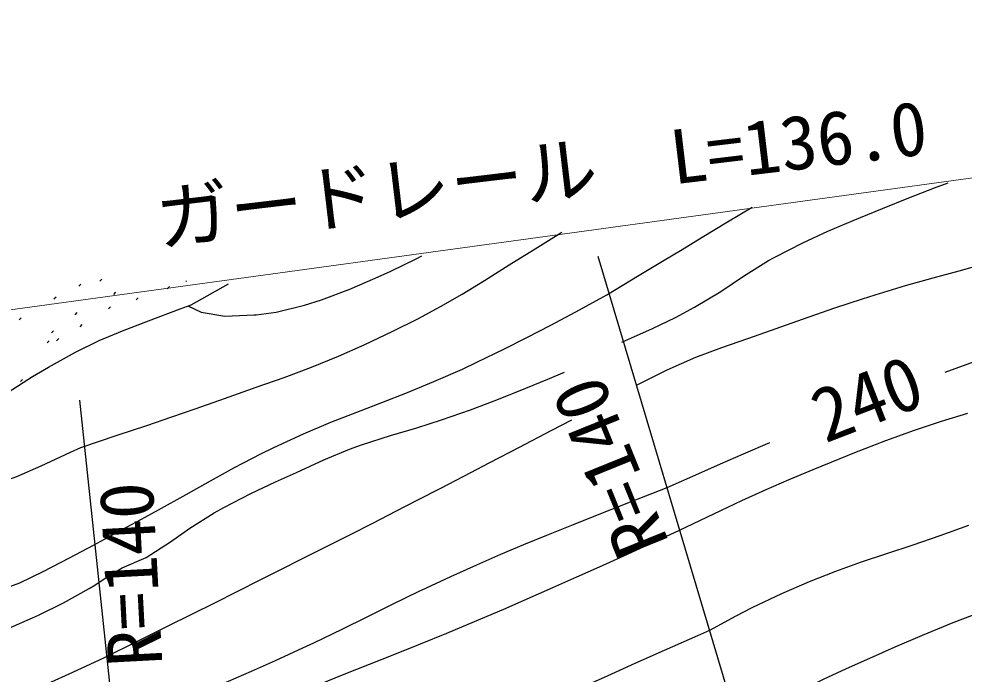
# Model space of a CAD drawing. Units: millimetres, scale not verified. Extents: x 40000 to 680000, y 20000 to 380000.
# Drawn here: x 178396 to 210344, y 321235 to 343393 of the extents above; entities that cross this region are included whole.
import ezdxf
from ezdxf.enums import TextEntityAlignment as Align

# ---------------------------------------------------------------- set-up
doc = ezdxf.new("R2010")
doc.units = ezdxf.units.MM
doc.header["$LTSCALE"] = 1000
for name, color, linetype, lineweight in [('M-BGD', 7, 'Continuous', 25), ('M-BMK-SRVR', 3, 'Continuous', 25), ('M-STR-HTXT', 7, 'Continuous', 13)]:
    doc.layers.add(name, color=color, linetype=linetype, lineweight=lineweight)
doc.styles.add('ＭＳ ゴシック', font='')
doc.styles.get('ＭＳ ゴシック').set_extended_font_data('MS Gothic')

msp = doc.modelspace()

# ---------------------------------------------------------------- linework, layer by layer
at = {"layer": 'M-BGD'}
for p, q in [((181128, 334523), (181198, 334594)), ((184041, 334511), (184065, 334536)), ((180419, 334350), (180489, 334420)), ((183412, 334269), (183482, 334340)), ((184219, 333728), (185476, 334437)), ((179579, 333923), (179650, 333993)), ((181601, 334078), (181672, 334148)), ((182357, 333887), (182428, 333958)), ((181419, 333588), (181489, 333658)), ((178406, 333216), (178477, 333287)), ((180294, 333389), (180365, 333460)), ((180462, 332984), (180533, 333054)), ((179496, 332779), (179566, 332849)), ((179350, 332434), (179421, 332505)), ((179671, 332510), (179742, 332581)), ((178451, 331129), (178522, 331200))]:
    msp.add_line(p, q, dxfattribs=at)
for points in [[(198781, 332458), (199809, 332918), (200587, 333298), (201237, 333643), (202126, 334177), (202888, 334691), (203732, 335218), (203946, 335337), (204890, 335824), (205738, 336216), (206600, 336579), (207583, 336981), (207592, 336984), (208472, 337342), (209349, 337681), (209810, 337854)], [(198273, 334067), (199360, 334722), (200154, 335202), (200814, 335600), (201494, 336010), (202350, 336527), (203184, 337030)], [(180493, 328902), (181723, 329315), (182718, 329648), (183566, 329934), (184358, 330205), (185185, 330494), (186135, 330832), (186420, 330934), (187362, 331267), (188283, 331611), (189204, 331992), (190061, 332373), (191040, 332828), (191884, 333250), (192646, 333662), (193379, 334087), (194136, 334549), (194971, 335072), (195938, 335678), (196749, 336183)], [(184102, 333688), (184557, 333474), (185362, 333344), (186349, 333382), (186420, 333389), (187097, 333474), (188051, 333710), (188621, 333897), (189579, 334252), (190437, 334624), (190962, 334867), (191819, 335279), (192012, 335377)], [(199289, 331019), (200171, 331463), (200305, 331527), (201277, 331956), (202151, 332285), (203032, 332586), (204021, 332932), (204115, 332966), (205103, 333323), (205977, 333626), (206906, 333931), (207333, 334067), (208369, 334378), (209296, 334634), (210180, 334874), (211089, 335137)], [(180917, 325600), (181907, 326132), (182662, 326539), (183118, 326785), (184055, 327305), (184876, 327773), (185681, 328222), (186569, 328686), (187013, 328902), (188016, 329361), (188941, 329751), (189816, 330096), (190669, 330423), (191529, 330757), (192426, 331125), (193387, 331552), (193871, 331781), (194807, 332236), (195591, 332627), (196352, 333022), (197219, 333488), (198273, 334067)], [(172029, 325690), (172911, 326489), (173573, 327079), (174243, 327660), (174637, 327998), (175452, 328695), (176174, 329303), (176891, 329885), (177689, 330503), (178038, 330765), (178859, 331302), (179393, 331611), (180306, 332122), (181105, 332512), (181893, 332845), (182772, 333182), (183846, 333586), (184219, 333728)], [(209703, 331442), (210791, 331837)], [(180967, 324239), (181340, 324499), (181887, 324825), (182695, 325177), (183521, 325713), (184172, 326171), (185001, 326690), (185319, 326870), (186231, 327344), (187072, 327736), (187775, 328055), (188700, 328476), (189573, 328837), (189976, 328987), (190955, 329309), (191842, 329568), (192685, 329833), (193656, 330170), (194463, 330472), (195279, 330800), (196277, 331212), (196834, 331442)], [(200729, 326108), (201882, 326658), (202833, 327104), (203659, 327479), (204436, 327819), (205242, 328158), (206153, 328530), (206655, 328733), (207696, 329136), (208666, 329482), (209585, 329787), (210471, 330065)], [(181265, 321787), (182447, 322371), (183424, 322855), (184260, 323270), (185021, 323650), (185772, 324026), (186577, 324431), (187502, 324897), (187717, 325006), (188700, 325503), (189577, 325948), (190379, 326356), (191135, 326744), (191876, 327125), (192632, 327516), (193434, 327932), (194311, 328388), (195294, 328900), (196414, 329482), (197088, 329833)], [(200305, 327547), (201380, 328019), (202113, 328341), (202885, 328680), (203777, 329071)], [(173840, 327318), (174651, 327209), (175583, 327209), (176514, 327378), (177506, 327627), (178325, 327916), (179143, 328276), (180135, 328738), (180493, 328902)], [(181594, 319419), (182806, 319909), (183816, 320317), (184687, 320672), (185479, 321002), (186253, 321335), (187071, 321699), (187994, 322124), (188367, 322298), (189328, 322759), (190166, 323176), (191001, 323591), (191952, 324050), (192008, 324076), (192998, 324537), (193876, 324934), (194683, 325288), (195459, 325616), (196245, 325939), (197082, 326274), (198010, 326641), (199071, 327059), (200305, 327547), (200305, 327547)], [(201745, 322721), (202639, 323209), (203184, 323483), (204182, 323966), (205117, 324370), (206008, 324718), (206875, 325027), (207738, 325317), (208618, 325608), (209533, 325919), (210505, 326269)], [(181763, 317980), (182838, 318464), (183635, 318816), (184480, 319186), (184716, 319289), (185752, 319737), (186725, 320148), (187648, 320528), (188533, 320886), (189395, 321230), (190245, 321567), (191098, 321906), (191965, 322255), (192862, 322621), (193799, 323012), (194792, 323437), (195479, 323737), (196443, 324162), (197257, 324523), (198023, 324866), (198844, 325239), (199820, 325687), (200729, 326108)], [(173226, 323194), (173974, 323314), (174989, 323456), (175907, 323592), (176599, 323737), (177598, 324014), (178427, 324325), (179219, 324700), (180108, 325168), (180917, 325600)], [(177022, 322383), (178031, 322775), (178851, 323134), (179054, 323229), (179901, 323648), (180774, 324130), (180967, 324239)], [(202676, 319589), (203814, 320174), (204766, 320654), (205597, 321060), (206372, 321424), (207155, 321777), (208014, 322153), (208941, 322552), (209979, 322980), (210957, 323355)], [(182017, 314678), (183290, 315136), (184419, 315542), (185430, 315907), (186347, 316239), (187196, 316550), (188000, 316850), (188784, 317148), (189574, 317454), (190394, 317780), (191269, 318135), (192224, 318528), (192939, 318827), (193965, 319261), (194902, 319665), (195776, 320050), (196617, 320426), (197454, 320803), (198313, 321191), (199225, 321601), (200216, 322044), (200504, 322172), (201347, 322545), (201745, 322721)], [(174736, 319504), (175847, 319756), (176689, 319979), (177615, 320266), (178578, 320596), (179378, 320916), (180220, 321297), (181265, 321787)]]:
    msp.add_lwpolyline(points, dxfattribs=at)
at = {"layer": 'M-BMK-SRVR'}
for p, q in [((205388, 310503), (197975, 335357)), ((183139, 305254), (180456, 330502))]:
    msp.add_line(p, q, dxfattribs=at)
at = {"layer": 'M-STR-HTXT'}
msp.add_line((150042, 329711), (249796, 343393), dxfattribs=at)

# ---------------------------------------------------------------- texts
at = {"layer": 'M-BGD', "style": 'ＭＳ ゴシック'}
msp.add_text('240', height=1833, rotation=21.135, dxfattribs=at).set_placement((207590, 329195), align=Align.BOTTOM_CENTER)
at = {"layer": 'M-BMK-SRVR', "style": 'ＭＳ ゴシック'}
for rotation, p in [(112.053, (199723, 328778)), (93.057, (183631, 324687))]:
    msp.add_text('R=140', height=1833, rotation=rotation, dxfattribs=at).set_placement(p, align=Align.BOTTOM_CENTER)
at = {"layer": 'M-STR-HTXT', "style": 'ＭＳ ゴシック'}
msp.add_text('ガードレール\u3000L=136.0', height=1833, rotation=6.81, dxfattribs=at).set_placement((196231, 336729), align=Align.BOTTOM_CENTER)

doc.saveas('drawing.dxf')
